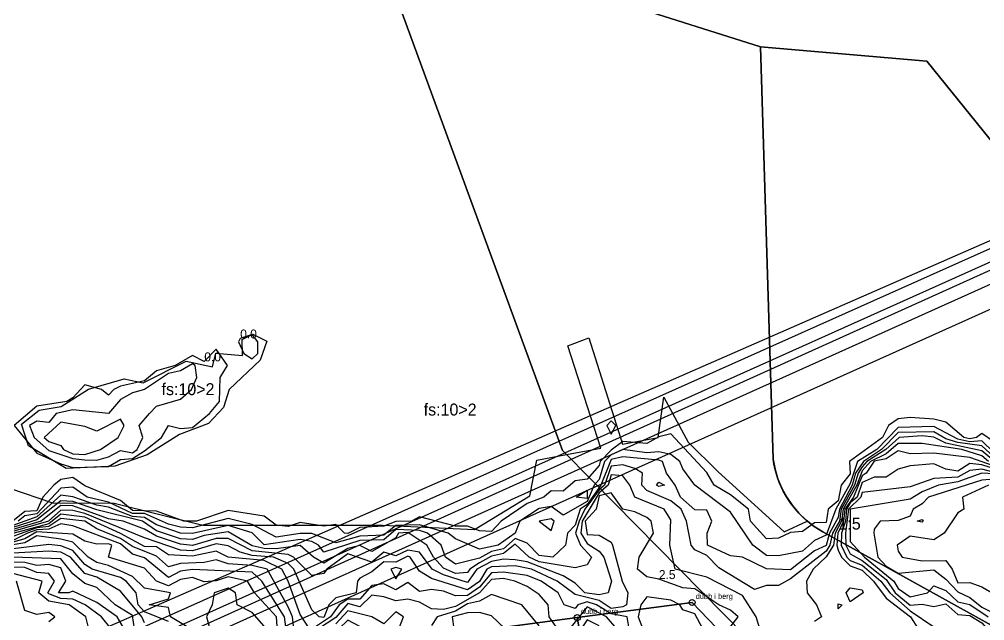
# Model space of a CAD drawing. Header units: metres. Extents: x 304729 to 308942, y 6403920 to 6405836.
# Drawn here: x 305387.1 to 305548.5, y 6404493.4 to 6404593.9 of the extents above; entities that cross this region are included whole.
import ezdxf

# ---------------------------------------------------------------- set-up
doc = ezdxf.new("R2010")
doc.units = ezdxf.units.M
for name, color, linetype in [('FASTIGHETSGRANSER', 7, 'Continuous'), ('GRANSPUNKTER', 1, 'Continuous'), ('HOJDKURVOR_GRUND', 4, 'Continuous'), ('HOJDKURVOR_STOD', 6, 'Continuous'), ('HOJDKURVOR_TEXT', 2, 'Continuous'), ('LILLEBY_4_8', 5, 'Continuous'), ('TOMTBETECKNINGAR', 3, 'Continuous'), ('TOMTER_1945', 1, 'Continuous')]:
    doc.layers.add(name, color=color, linetype=linetype)

msp = doc.modelspace()

# ---------------------------------------------------------------- linework, layer by layer
at = {"layer": 'FASTIGHETSGRANSER'}
for points in [[(305194.17, 6404796.311), (305248.461, 6404753.573), (305425.875, 6404616.253), (305445.572, 6404610.011), (305510.987, 6404589.282), (305538.828, 6404586.862), (305574.392, 6404542.914), (305622.258, 6404525.46), (305693.017, 6404463.466), (305695.515, 6404461.196), (305692.317, 6404450.639), (305682.784, 6404419.603), (305707.41, 6404408.206), (305733.318, 6404395.966)], [(305445.574, 6404610.012), (305510.987, 6404589.283), (305538.828, 6404586.862), (305574.391, 6404542.915), (305601.008, 6404533.208), (305603.235, 6404542.736), (305607.611, 6404544.687), (305592.847, 6404559.923), (305593.711, 6404569.75), (305598.666, 6404575.105), (305604.5, 6404629.316)], [(305385.438, 6404515.505), (305392.62, 6404513.041), (305402.913, 6404513.015), (305417.761, 6404509.355), (305447.782, 6404509.31), (305463.191, 6404508.627), (305472.447, 6404514.221), (305473.569, 6404520.177), (305478.575, 6404521.116), (305484.31, 6404522.193), (305478.767, 6404539.315), (305482.264, 6404540.633), (305487.947, 6404522.876), (305493.896, 6404523.993), (305494.842, 6404530.744), (305498.928, 6404523.195), (305503.867, 6404518.31), (305514.964, 6404508.241), (305518.787, 6404510.015), (305518.769, 6404510.03), (305518.171, 6404510.566), (305517.601, 6404511.129), (305517.058, 6404511.721), (305516.545, 6404512.337), (305516.062, 6404512.977), (305515.611, 6404513.641), (305515.192, 6404514.325), (305514.807, 6404515.029), (305514.456, 6404515.75), (305514.14, 6404516.488), (305513.861, 6404517.24), (305513.619, 6404518.004), (305513.414, 6404518.78), (305513.247, 6404519.564), (305513.118, 6404520.356), (305510.987, 6404589.283), (305445.574, 6404610.012)]]:
    msp.add_lwpolyline(points, dxfattribs=at)
for points in [[(305510.987, 6404589.282), (305445.572, 6404610.011), (305477.883, 6404521.822), (305482.852, 6404516.777), (305545.142, 6404453.551), (305584.749, 6404440.736), (305585.188, 6404442.458), (305592.017, 6404469.243), (305568.066, 6404482.343), (305521.396, 6404508.195), (305519.965, 6404509.1), (305518.634, 6404510.147), (305517.417, 6404511.324), (305516.326, 6404512.619), (305515.373, 6404514.018), (305514.569, 6404515.508), (305513.92, 6404517.072), (305513.434, 6404518.694), (305513.117, 6404520.357), (305510.987, 6404589.282)], [(305388.616, 6404522.607), (305387.434, 6404526.24), (305390.368, 6404528.553), (305394.064, 6404529.16), (305398.632, 6404532.061), (305404.601, 6404533.761), (305407.765, 6404533.13), (305414.984, 6404536.725), (305419.357, 6404535.772), (305419.91, 6404538.073), (305424.409, 6404537.685), (305424.318, 6404540.355), (305426.126, 6404541.254), (305428.456, 6404540.071), (305427.335, 6404536.928), (305422.149, 6404532.004), (305421.223, 6404529.01), (305418.699, 6404526.34), (305413.841, 6404524.512), (305408.459, 6404521.066), (305403.037, 6404519.203), (305394.925, 6404518.789), (305388.616, 6404522.607)]]:
    msp.add_lwpolyline(points, close=True, dxfattribs=at)
at = {"layer": 'GRANSPUNKTER'}
for centre in [(305499.56, 6404496.41, 2.89), (305480.36, 6404493.89, 3.32)]:
    msp.add_circle(centre, 0.5, dxfattribs=at)
at = {"layer": 'HOJDKURVOR_GRUND'}
for points in [[(305150, 6404377.12, 0.5), (305604.11, 6404580, 0.5)], [(305150, 6404374.18, 1), (305608.92, 6404580, 1)], [(305150, 6404371.71, 1.5), (305611.57, 6404580, 1.5)], [(305150, 6404370.1, 2), (305617.14, 6404580, 2)], [(305392, 6404521.8, 0.5), (305396, 6404520.45, 0.5), (305398, 6404520.24, 0.5), (305400, 6404520.19, 0.5), (305402, 6404520.77, 0.5), (305404, 6404521.82, 0.5), (305406, 6404521.44, 0.5), (305406.77, 6404522, 0.5), (305407.7, 6404524, 0.5), (305407.08, 6404526, 0.5), (305408.83, 6404528, 0.5), (305410, 6404529.23, 0.5), (305414, 6404530.4, 0.5), (305415.85, 6404532, 0.5), (305416.75, 6404534, 0.5), (305416.48, 6404536, 0.5), (305416, 6404536.31, 0.5), (305414, 6404535.13, 0.5), (305412, 6404534.69, 0.5), (305408, 6404532.03, 0.5), (305406, 6404531.44, 0.5), (305404, 6404530.31, 0.5), (305402, 6404528, 0.5), (305396, 6404528.63, 0.5), (305393.23, 6404528, 0.5), (305392, 6404526.48, 0.5), (305390, 6404526.72, 0.5), (305388.76, 6404526, 0.5), (305389.55, 6404524, 0.5), (305392, 6404521.8, 0.5)], [(305550, 6404521.5, 0.5), (305548, 6404523.45, 0.5), (305546, 6404523.28, 0.5), (305544, 6404523.7, 0.5), (305540, 6404525.84, 0.5), (305534, 6404525.66, 0.5), (305530.45, 6404522, 0.5), (305527.2, 6404520, 0.5), (305526, 6404516.3, 0.5), (305523.58, 6404512, 0.5), (305522, 6404507.66, 0.5), (305520, 6404506.76, 0.5), (305518, 6404505, 0.5), (305514, 6404504.19, 0.5), (305512, 6404504.29, 0.5), (305509.72, 6404506, 0.5), (305506, 6404511.52, 0.5), (305500, 6404516, 0.5), (305498, 6404518.75, 0.5), (305497.52, 6404520, 0.5), (305496, 6404521.16, 0.5), (305494, 6404521.59, 0.5), (305492, 6404521.41, 0.5), (305488, 6404521.98, 0.5), (305486, 6404521.08, 0.5), (305484.93, 6404520, 0.5), (305484, 6404516.95, 0.5), (305483.19, 6404516, 0.5), (305482, 6404513.28, 0.5), (305478, 6404511.03, 0.5), (305476, 6404512.43, 0.5), (305474, 6404512.13, 0.5), (305470.77, 6404510, 0.5), (305470, 6404508, 0.5), (305467.12, 6404506, 0.5), (305464, 6404505.33, 0.5), (305460, 6404507.06, 0.5), (305458.77, 6404508, 0.5), (305454, 6404509.4, 0.5), (305450, 6404509.28, 0.5), (305448, 6404507.67, 0.5), (305444, 6404507.51, 0.5), (305440, 6404506.39, 0.5), (305436, 6404507.95, 0.5), (305434, 6404507.94, 0.5), (305430, 6404507.3, 0.5), (305426, 6404509.42, 0.5), (305422, 6404510.44, 0.5), (305416, 6404508.91, 0.5), (305414, 6404509.02, 0.5), (305412, 6404509.49, 0.5), (305408, 6404511.26, 0.5), (305406, 6404511.28, 0.5), (305402, 6404513.19, 0.5), (305398.43, 6404514, 0.5), (305396, 6404515.7, 0.5), (305394, 6404515.54, 0.5), (305390, 6404511.22, 0.5), (305388, 6404510.92, 0.5), (305386.9, 6404510, 0.5)], [(305396, 6404521.27, 1), (305398, 6404521.16, 1), (305400.63, 6404522, 1), (305403.6, 6404524, 1), (305404.59, 6404526, 1), (305404, 6404527.04, 1), (305400, 6404525.03, 1), (305398, 6404525.82, 1), (305394, 6404526.57, 1), (305391.22, 6404524, 1), (305392, 6404523.3, 1), (305394, 6404522.62, 1), (305394.46, 6404522, 1), (305396, 6404521.27, 1)], [(305550, 6404520.78, 1), (305548, 6404522.59, 1), (305544, 6404523.17, 1), (305542, 6404523.78, 1), (305540, 6404524.93, 1), (305534, 6404524.82, 1), (305531.2, 6404522, 1), (305528.21, 6404520, 1), (305526.88, 6404518, 1), (305526.31, 6404516, 1), (305524.2, 6404512, 1), (305524, 6404510.6, 1), (305522.55, 6404508, 1), (305522, 6404505.96, 1), (305520, 6404505.05, 1), (305516, 6404501.88, 1), (305512, 6404502.04, 1), (305508, 6404504, 1), (305506, 6404504.21, 1), (305502.12, 6404506, 1), (305502.09, 6404508, 1), (305502.85, 6404510, 1), (305502, 6404511.83, 1), (305500, 6404511.89, 1), (305497.6, 6404514, 1), (305496.7, 6404516, 1), (305495.29, 6404518, 1), (305494.62, 6404520, 1), (305494, 6404520.22, 1), (305488, 6404520.74, 1), (305486, 6404520.31, 1), (305484.29, 6404516, 1), (305482, 6404512.76, 1), (305480.83, 6404512, 1), (305480, 6404509.33, 1), (305478.7, 6404508, 1), (305478.4, 6404506, 1), (305476.25, 6404504, 1), (305474, 6404504.28, 1), (305472, 6404506.35, 1), (305470, 6404507.08, 1), (305468, 6404505.4, 1), (305466, 6404504.93, 1), (305464, 6404503.82, 1), (305460, 6404502.8, 1), (305458.32, 6404504, 1), (305457.62, 6404506, 1), (305455.3, 6404508, 1), (305454, 6404508.45, 1), (305450, 6404508.63, 1), (305448, 6404506.87, 1), (305444, 6404506.75, 1), (305438, 6404504.81, 1), (305437.1, 6404506, 1), (305436, 6404506.61, 1), (305434, 6404506.96, 1), (305428, 6404506.05, 1), (305426, 6404508.03, 1), (305422, 6404509.28, 1), (305416, 6404507.92, 1), (305414, 6404508, 1), (305410, 6404509.4, 1), (305408, 6404510.6, 1), (305406, 6404510.78, 1), (305402, 6404512.34, 1), (305400, 6404512.69, 1), (305396, 6404514.07, 1), (305394, 6404514.32, 1), (305390, 6404510.72, 1), (305386, 6404509.3, 1)], [(305550, 6404520.06, 1.5), (305548, 6404521.74, 1.5), (305542, 6404523.05, 1.5), (305540, 6404524.02, 1.5), (305538, 6404524.27, 1.5), (305534.2, 6404524, 1.5), (305531.95, 6404522, 1.5), (305528.78, 6404520, 1.5), (305528, 6404519.09, 1.5), (305527.3, 6404518, 1.5), (305526.7, 6404516, 1.5), (305524.5, 6404512, 1.5), (305524.23, 6404510, 1.5), (305523.01, 6404508, 1.5), (305522.6, 6404506, 1.5), (305522, 6404505, 1.5), (305516, 6404500.34, 1.5), (305514, 6404499.24, 1.5), (305512, 6404499.23, 1.5), (305510, 6404498.56, 1.5), (305504, 6404502.23, 1.5), (305502, 6404504.25, 1.5), (305500, 6404505.23, 1.5), (305499.4, 6404506, 1.5), (305498.61, 6404510, 1.5), (305497.74, 6404512, 1.5), (305496, 6404513.4, 1.5), (305492, 6404515.11, 1.5), (305491.17, 6404516, 1.5), (305491.27, 6404518, 1.5), (305490, 6404518.81, 1.5), (305488, 6404519.39, 1.5), (305486, 6404519.19, 1.5), (305484.9, 6404516, 1.5), (305484, 6404515.24, 1.5), (305481.64, 6404512, 1.5), (305480.7, 6404510, 1.5), (305480.07, 6404508, 1.5), (305480.91, 6404506, 1.5), (305482.75, 6404504, 1.5), (305482, 6404502.7, 1.5), (305480, 6404502.18, 1.5), (305474, 6404503.23, 1.5), (305472.33, 6404504, 1.5), (305470, 6404506.17, 1.5), (305468, 6404504.57, 1.5), (305466, 6404504.14, 1.5), (305464, 6404503.05, 1.5), (305462.4, 6404502, 1.5), (305462, 6404501.4, 1.5), (305460, 6404501.27, 1.5), (305458, 6404502.16, 1.5), (305456.3, 6404504, 1.5), (305455.2, 6404506, 1.5), (305452, 6404508.08, 1.5), (305450.44, 6404508, 1.5), (305450, 6404507.2, 1.5), (305446, 6404504.92, 1.5), (305444, 6404505.96, 1.5), (305442, 6404505.43, 1.5), (305438, 6404502.99, 1.5), (305436.24, 6404504, 1.5), (305434, 6404505.94, 1.5), (305430, 6404505.38, 1.5), (305428, 6404505.44, 1.5), (305426, 6404505.86, 1.5), (305422, 6404508.23, 1.5), (305418, 6404507.63, 1.5), (305416, 6404506.93, 1.5), (305414, 6404507.07, 1.5), (305410, 6404508.4, 1.5), (305407.69, 6404510, 1.5), (305400, 6404511.88, 1.5), (305396, 6404513.29, 1.5), (305394, 6404513.4, 1.5), (305390, 6404510.21, 1.5), (305386, 6404508.96, 1.5)], [(305549.09, 6404520, 2), (305548, 6404520.91, 2), (305544.65, 6404522, 2), (305538, 6404523, 2), (305534, 6404522.96, 2), (305532, 6404521.24, 2), (305529.36, 6404520, 2), (305528, 6404518.42, 2), (305527.08, 6404516, 2), (305524.79, 6404512, 2), (305524.55, 6404510, 2), (305523.47, 6404508, 2), (305523.19, 6404506, 2), (305522, 6404504.04, 2), (305519.79, 6404502, 2), (305518.71, 6404500, 2), (305518.82, 6404498, 2), (305520.34, 6404496, 2), (305521.2, 6404494, 2), (305520, 6404493.25, 2)], [(305552, 6404518.12, 3), (305548, 6404519.39, 3), (305546, 6404519.63, 3), (305544, 6404518.38, 3), (305542, 6404518.67, 3), (305540, 6404519.56, 3), (305536, 6404519.27, 3), (305534, 6404518.7, 3), (305532, 6404517.35, 3), (305530, 6404517.33, 3), (305528, 6404516.45, 3), (305527.14, 6404514, 3), (305526, 6404513.05, 3), (305525.39, 6404512, 3), (305525.19, 6404510, 3), (305524.54, 6404508, 3), (305524.48, 6404506, 3), (305525.41, 6404504, 3), (305526, 6404503.41, 3), (305528, 6404502.67, 3), (305531.14, 6404500, 3), (305532.61, 6404498, 3), (305536, 6404495, 3), (305540, 6404492.32, 3)], [(305510.87, 6404492, 2), (305510.25, 6404494, 2), (305508, 6404497.57, 2), (305502, 6404500.67, 2), (305496.75, 6404502, 2), (305495.83, 6404506, 2), (305496, 6404510.21, 2), (305494.87, 6404512, 2), (305490, 6404514, 2), (305489.14, 6404516, 2), (305488, 6404517.6, 2), (305486, 6404517.74, 2), (305485.5, 6404516, 2), (305484, 6404514.73, 2), (305481.18, 6404510, 2), (305480.97, 6404508, 2), (305482, 6404506.27, 2), (305484, 6404504.98, 2), (305484.81, 6404504, 2), (305486.07, 6404500, 2), (305485.5, 6404498, 2), (305484, 6404497.71, 2), (305481.6, 6404498, 2), (305480, 6404499.66, 2), (305478, 6404500.87, 2), (305472, 6404503.22, 2), (305470, 6404503.52, 2), (305468, 6404503.65, 2), (305466, 6404503.27, 2), (305463.58, 6404502, 2), (305462, 6404499.75, 2), (305458, 6404501.01, 2), (305456.12, 6404502, 2), (305454, 6404504.84, 2), (305452, 6404505.16, 2), (305450, 6404504.19, 2), (305448, 6404504.8, 2), (305446, 6404503.13, 2), (305442, 6404504.56, 2), (305438.47, 6404502, 2), (305438, 6404501.24, 2), (305436, 6404500.9, 2), (305432.91, 6404504, 2), (305432, 6404504.43, 2), (305426, 6404505.07, 2), (305422, 6404507.09, 2), (305420, 6404507.09, 2), (305416, 6404505.95, 2), (305414, 6404506.13, 2), (305410, 6404507.5, 2), (305408, 6404508.64, 2), (305404.41, 6404510, 2), (305402, 6404510.38, 2), (305396, 6404512.55, 2), (305394, 6404512.6, 2), (305390.72, 6404510, 2), (305386, 6404508.62, 2)], [(305552, 6404517.63, 3.5), (305548, 6404518.71, 3.5), (305546, 6404518.47, 3.5), (305544, 6404517.34, 3.5), (305540, 6404517.13, 3.5), (305536, 6404515.75, 3.5), (305528, 6404514.8, 3.5), (305527.75, 6404514, 3.5), (305525.69, 6404512, 3.5), (305525.19, 6404508, 3.5), (305525.29, 6404506, 3.5), (305526, 6404504.56, 3.5), (305528, 6404503.41, 3.5), (305532, 6404500.26, 3.5), (305533.51, 6404498, 3.5), (305536, 6404495.94, 3.5), (305538, 6404496.15, 3.5), (305540, 6404495.73, 3.5), (305542, 6404496.19, 3.5), (305544, 6404494.42, 3.5), (305546, 6404494.25, 3.5), (305548, 6404493.03, 3.5), (305550.62, 6404490, 3.5)], [(305550, 6404517.91, 4), (305548, 6404518.03, 4), (305544, 6404516.6, 4), (305540.75, 6404516, 4), (305538, 6404514.91, 4), (305536, 6404513.7, 4), (305526, 6404512.02, 4), (305526, 6404506.63, 4), (305528.4, 6404504, 4), (305533.27, 6404500, 4), (305534, 6404498.77, 4), (305536, 6404497.36, 4), (305538.93, 6404498, 4), (305540, 6404499.2, 4), (305542, 6404498.39, 4), (305544, 6404496.53, 4), (305546, 6404496.05, 4), (305549.04, 6404494, 4)], [(305494, 6404515.82, 1), (305493.59, 6404516, 1), (305494, 6404516.5, 1), (305494.92, 6404516, 1), (305494, 6404515.82, 1)], [(305550, 6404517.04, 4.5), (305548, 6404516.87, 4.5), (305539.07, 6404514, 4.5), (305538, 6404512.89, 4.5), (305536.5, 6404512, 4.5), (305536, 6404510.86, 4.5), (305534, 6404510.12, 4.5), (305531, 6404510, 4.5), (305530, 6404508.67, 4.5), (305529.93, 6404508, 4.5), (305530.61, 6404504, 4.5), (305532, 6404502.47, 4.5), (305534, 6404501.3, 4.5), (305540, 6404501.86, 4.5), (305542, 6404500.31, 4.5), (305544, 6404498.18, 4.5), (305546, 6404497.27, 4.5), (305548, 6404495.63, 4.5), (305550, 6404494.63, 4.5)], [(305435.56, 6404492, 3), (305434, 6404494.38, 3), (305432, 6404500, 3), (305430.94, 6404502, 3), (305428, 6404503.44, 3), (305422, 6404504, 3), (305420, 6404504.97, 3), (305416, 6404504.13, 3), (305412, 6404504.37, 3), (305410, 6404505.72, 3), (305408, 6404505.76, 3), (305404, 6404507.95, 3), (305398, 6404510.65, 3), (305394, 6404511.15, 3), (305392, 6404509.56, 3), (305386, 6404507.92, 3)], [(305432, 6404489.49, 4), (305431.42, 6404494, 4), (305427.61, 6404500, 4), (305426, 6404501.48, 4), (305416, 6404501.9, 4), (305414, 6404501.62, 4), (305412, 6404500.56, 4), (305408, 6404503.9, 4), (305406, 6404504.49, 4), (305404, 6404506.21, 4), (305396, 6404509.22, 4), (305394, 6404509.57, 4), (305392, 6404508.65, 4), (305390, 6404508.55, 4), (305388.46, 6404508, 4), (305376, 6404501.77, 4)], [(305432.96, 6404492, 3.5), (305432.77, 6404494, 3.5), (305432, 6404495.71, 3.5), (305428.53, 6404502, 3.5), (305426, 6404502.62, 3.5), (305422, 6404502.89, 3.5), (305420, 6404503.53, 3.5), (305418, 6404503.12, 3.5), (305414, 6404502.94, 3.5), (305412, 6404502.38, 3.5), (305410, 6404504.18, 3.5), (305406, 6404505.77, 3.5), (305404, 6404507.08, 3.5), (305400, 6404508.74, 3.5), (305398, 6404510, 3.5), (305394, 6404510.47, 3.5), (305392, 6404509.11, 3.5), (305390, 6404508.87, 3.5), (305386, 6404507.45, 3.5)], [(305476, 6404508.46, 1), (305476.49, 6404510, 1), (305476, 6404510.41, 1), (305474, 6404510, 1), (305476, 6404508.46, 1)], [(305538, 6404509.81, 4.5), (305537.2, 6404510, 4.5), (305538, 6404510.29, 4.5), (305538.2, 6404510, 4.5), (305538, 6404509.81, 4.5)], [(305430.34, 6404490, 4.5), (305430.05, 6404494, 4.5), (305426.38, 6404498, 4.5), (305425.24, 6404500, 4.5), (305422, 6404500.71, 4.5), (305420, 6404500.04, 4.5), (305418, 6404499.87, 4.5), (305416, 6404500.6, 4.5), (305414, 6404500.27, 4.5), (305412, 6404499.21, 4.5), (305410, 6404500, 4.5), (305408, 6404502.17, 4.5), (305402, 6404504, 4.5), (305402.51, 6404506, 4.5), (305402, 6404506.23, 4.5), (305400, 6404506.14, 4.5), (305398, 6404506.64, 4.5), (305396, 6404507.84, 4.5), (305390, 6404508.23, 4.5), (305388, 6404507.03, 4.5), (305386, 6404506.51, 4.5)], [(305412, 6404493.22, 5.5), (305408, 6404494.83, 5.5), (305406.95, 6404496, 5.5), (305406.63, 6404498, 5.5), (305404.94, 6404500, 5.5), (305404, 6404500.58, 5.5), (305399.23, 6404502, 5.5), (305398, 6404502.77, 5.5), (305396, 6404505.11, 5.5), (305394, 6404505.86, 5.5), (305392, 6404506.12, 5.5), (305386, 6404505.37, 5.5)], [(305408, 6404493, 6), (305407.56, 6404494, 6), (305404, 6404498.33, 6), (305400, 6404500.66, 6), (305398, 6404501.27, 6), (305395.64, 6404504, 6), (305394, 6404504.84, 6), (305392, 6404505, 6), (305386, 6404504.68, 6)], [(305406.34, 6404492, 6.5), (305406, 6404494.22, 6.5), (305403.09, 6404496, 6.5), (305400, 6404498.94, 6.5), (305398, 6404499.6, 6.5), (305396, 6404501.22, 6.5), (305394, 6404503.73, 6.5), (305386, 6404504, 6.5)], [(305404.61, 6404492, 7), (305403.41, 6404494, 7), (305400, 6404496.42, 7), (305396, 6404498.33, 7), (305395.33, 6404498, 7), (305393.63, 6404498, 7), (305394.86, 6404500, 7), (305394, 6404502.21, 7), (305392, 6404502.75, 7), (305390, 6404502.62, 7), (305388, 6404503.1, 7), (305386, 6404503.15, 7)], [(305489.05, 6404492, 3), (305488.71, 6404494, 3), (305486, 6404494.51, 3), (305483.58, 6404496, 3), (305482, 6404496.54, 3), (305480.48, 6404496, 3), (305480, 6404495.42, 3), (305478.14, 6404496, 3), (305477.18, 6404498, 3), (305474.3, 6404500, 3), (305472, 6404500.94, 3), (305468, 6404501.49, 3), (305466, 6404501.36, 3), (305464, 6404498.96, 3), (305462, 6404497.59, 3), (305460, 6404497.51, 3), (305458, 6404498.32, 3), (305456, 6404498.6, 3), (305454, 6404498.27, 3), (305452, 6404499.75, 3), (305450, 6404498.5, 3), (305448, 6404499.55, 3), (305446, 6404499.24, 3), (305444, 6404496.99, 3), (305442, 6404496.94, 3), (305440.57, 6404496, 3), (305439.11, 6404494, 3), (305436.09, 6404492, 3)], [(305450, 6404500.38, 3), (305451.04, 6404502, 3), (305450, 6404502.24, 3), (305449.16, 6404502, 3), (305450, 6404500.38, 3)], [(305398.67, 6404492, 8), (305398.17, 6404494, 8), (305395.4, 6404496, 8), (305392, 6404496.62, 8), (305390.33, 6404498, 8), (305390.86, 6404500, 8), (305386, 6404501.28, 8)], [(305392, 6404493.23, 8.5), (305393, 6404494, 8.5), (305392, 6404494.75, 8.5), (305390, 6404494.39, 8.5), (305388, 6404495.09, 8.5), (305386.58, 6404500, 8.5)], [(305487, 6404492, 3.5), (305485.22, 6404494, 3.5), (305482, 6404495.67, 3.5), (305478, 6404490.69, 3.5), (305475.66, 6404494, 3.5), (305475.48, 6404496, 3.5), (305474, 6404497.74, 3.5), (305472, 6404499.08, 3.5), (305469.9, 6404500, 3.5), (305468, 6404500.43, 3.5), (305466, 6404500.24, 3.5), (305464, 6404498, 3.5), (305460, 6404495.75, 3.5), (305458, 6404495.25, 3.5), (305456, 6404495.37, 3.5), (305454, 6404496.48, 3.5), (305452, 6404496.97, 3.5), (305450, 6404496.68, 3.5), (305448, 6404497.38, 3.5), (305446, 6404497.66, 3.5), (305444, 6404495.71, 3.5), (305442, 6404496.22, 3.5), (305440, 6404493.89, 3.5), (305434, 6404489.99, 3.5)], [(305526, 6404496.53, 2), (305525.31, 6404498, 2), (305526, 6404498.88, 2), (305528, 6404498.5, 2), (305528.17, 6404498, 2), (305526, 6404496.53, 2)], [(305474, 6404492.53, 4), (305471.11, 6404496, 4), (305466, 6404497.76, 4), (305464, 6404496.63, 4), (305462, 6404496.16, 4), (305460, 6404494.97, 4), (305456.91, 6404494, 4), (305456, 6404492.57, 4)], [(305492, 6404490.21, 3), (305494, 6404490, 3), (305496, 6404491.78, 3), (305498, 6404492.29, 3), (305500, 6404491.29, 3), (305501.38, 6404492, 3), (305500, 6404494.53, 3), (305498, 6404495.2, 3), (305497.53, 6404496, 3), (305496, 6404496.79, 3), (305492, 6404497.33, 3), (305491, 6404496, 3), (305490.53, 6404494, 3), (305492, 6404490.21, 3)], [(305450.55, 6404492, 4), (305451.31, 6404494, 4), (305450, 6404494.86, 4), (305448, 6404492.86, 4), (305446, 6404494, 4), (305442, 6404495.04, 4), (305440, 6404492.84, 4)], [(305524, 6404495.33, 2), (305524, 6404496.17, 2), (305524.67, 6404496, 2), (305524, 6404495.33, 2)], [(305444, 6404492.41, 4.5), (305442, 6404493.43, 4.5), (305440.5, 6404492, 4.5)], [(305468.3, 6404492, 4.5), (305466, 6404494.16, 4.5), (305464, 6404494.71, 4.5), (305462, 6404494.68, 4.5), (305459.45, 6404494, 4.5), (305459.7, 6404492, 4.5)], [(305484, 6404492.52, 4), (305482, 6404493.52, 4), (305481.03, 6404492, 4)]]:
    msp.add_polyline3d(points, dxfattribs=at)
at = {"layer": 'HOJDKURVOR_STOD'}
for points in [[(305150, 6404382.17, 0), (305602.25, 6404580, 0)], [(305150, 6404366, 2.5), (305626.41, 6404580, 2.5)], [(305426, 6404537.11, 0), (305426.93, 6404538, 0), (305426.95, 6404540, 0), (305426, 6404541.19, 0), (305424, 6404540.53, 0), (305423.69, 6404540, 0), (305424.62, 6404538, 0), (305426, 6404537.11, 0)], [(305394, 6404519.6, 0), (305396, 6404518.95, 0), (305402, 6404519.14, 0), (305404, 6404520.3, 0), (305406, 6404520.48, 0), (305408, 6404521.77, 0), (305410.84, 6404524, 0), (305412, 6404526, 0), (305414, 6404525.47, 0), (305416, 6404525.68, 0), (305418.86, 6404528, 0), (305420.56, 6404530, 0), (305420.64, 6404534, 0), (305421.88, 6404536, 0), (305420, 6404538.77, 0), (305418, 6404536.71, 0), (305416, 6404537.69, 0), (305413.11, 6404536, 0), (305410, 6404535.1, 0), (305408, 6404533.48, 0), (305404, 6404532.56, 0), (305402.86, 6404532, 0), (305402, 6404531.05, 0), (305400.8, 6404532, 0), (305398, 6404532.78, 0), (305396, 6404530.59, 0), (305395, 6404530, 0), (305390, 6404529.23, 0), (305386.21, 6404526, 0), (305390, 6404521.35, 0), (305394, 6404519.6, 0)], [(305551.88, 6404522, 0), (305548, 6404524.68, 0), (305547.1, 6404524, 0), (305546, 6404523.78, 0), (305545, 6404524, 0), (305542, 6404526.55, 0), (305540, 6404527.03, 0), (305536, 6404527.33, 0), (305534, 6404527.09, 0), (305532.42, 6404526, 0), (305531.42, 6404524, 0), (305525.88, 6404520, 0), (305526, 6404517.93, 0), (305524.47, 6404516, 0), (305524, 6404513.41, 0), (305522.33, 6404512, 0), (305522, 6404509.78, 0), (305520, 6404509.73, 0), (305518, 6404508.27, 0), (305516, 6404508.12, 0), (305514, 6404507.17, 0), (305512, 6404507.05, 0), (305509.32, 6404510, 0), (305508.97, 6404512, 0), (305506, 6404514.41, 0), (305503.26, 6404516, 0), (305502, 6404518.14, 0), (305496, 6404524.59, 0), (305494, 6404524.08, 0), (305492, 6404523, 0), (305488, 6404523.31, 0), (305486, 6404521.85, 0), (305484.17, 6404520, 0), (305484, 6404519.31, 0), (305482, 6404517.04, 0), (305480, 6404516.75, 0), (305478, 6404515, 0), (305476, 6404515.05, 0), (305474.75, 6404514, 0), (305472, 6404512.97, 0), (305467.65, 6404510, 0), (305466, 6404508.25, 0), (305464, 6404508.38, 0), (305462, 6404509.14, 0), (305460, 6404509.17, 0), (305454, 6404510.73, 0), (305452.62, 6404510, 0), (305450, 6404509.93, 0), (305448, 6404509.18, 0), (305444, 6404508.97, 0), (305442, 6404507.92, 0), (305441.44, 6404508, 0), (305440, 6404509.44, 0), (305438, 6404509.17, 0), (305434, 6404509.77, 0), (305432, 6404509.09, 0), (305430, 6404509.36, 0), (305428, 6404510.81, 0), (305422, 6404511.81, 0), (305416.67, 6404510, 0), (305414.57, 6404510, 0), (305410, 6404511.67, 0), (305406, 6404511.79, 0), (305404, 6404513.43, 0), (305398, 6404515.9, 0), (305396, 6404517.32, 0), (305394, 6404516.98, 0), (305392.85, 6404516, 0), (305391.02, 6404514, 0), (305390, 6404511.73, 0), (305388, 6404511.63, 0), (305386, 6404509.98, 0)], [(305486, 6404524.52, 0), (305486.83, 6404526, 0), (305486, 6404526.77, 0), (305485.29, 6404526, 0), (305486, 6404524.52, 0)], [(305552, 6404518.55, 2.5), (305546, 6404520.65, 2.5), (305540, 6404521.38, 2.5), (305536, 6404521.28, 2.5), (305534, 6404521.76, 2.5), (305532, 6404520.42, 2.5), (305530, 6404520.05, 2.5), (305528.68, 6404518, 2.5), (305528, 6404517.57, 2.5), (305526.52, 6404514, 2.5), (305525.09, 6404512, 2.5), (305524.87, 6404510, 2.5), (305523.93, 6404508, 2.5), (305523.77, 6404506, 2.5), (305524, 6404505.18, 2.5), (305524.52, 6404504, 2.5), (305526, 6404502.52, 2.5), (305528, 6404501.8, 2.5), (305529.91, 6404500, 2.5), (305532, 6404497.11, 2.5), (305536.1, 6404494, 2.5), (305537.35, 6404492, 2.5)], [(305549.13, 6404516, 5), (305544.78, 6404514, 5), (305545, 6404512, 5), (305544, 6404511.4, 5), (305541.69, 6404508, 5), (305540, 6404506.88, 5), (305536, 6404507.51, 5), (305533.85, 6404506, 5), (305534, 6404505, 5), (305534.67, 6404504, 5), (305538, 6404503.4, 5), (305542, 6404503.44, 5), (305543.02, 6404502, 5), (305544, 6404499.7, 5), (305546, 6404499.74, 5), (305548, 6404499.04, 5), (305550, 6404497.83, 5)], [(305505.7, 6404492, 2.5), (305507.26, 6404494, 2.5), (305506, 6404495.14, 2.5), (305504, 6404496, 2.5), (305500, 6404498.67, 2.5), (305498, 6404498.87, 2.5), (305494, 6404500.32, 2.5), (305492, 6404500.69, 2.5), (305490.45, 6404502, 2.5), (305490.7, 6404504, 2.5), (305493.1, 6404508, 2.5), (305492.7, 6404510, 2.5), (305492, 6404510.64, 2.5), (305490, 6404511.57, 2.5), (305488, 6404512, 2.5), (305486, 6404514.71, 2.5), (305484, 6404514.22, 2.5), (305483.49, 6404512, 2.5), (305481.66, 6404510, 2.5), (305482, 6404507.79, 2.5), (305484, 6404507.66, 2.5), (305486, 6404506.5, 2.5), (305486.24, 6404506, 2.5), (305487.86, 6404500, 2.5), (305488.83, 6404498, 2.5), (305488.59, 6404496, 2.5), (305488, 6404495.67, 2.5), (305486, 6404495.4, 2.5), (305484, 6404496.75, 2.5), (305480, 6404497.72, 2.5), (305476.97, 6404500, 2.5), (305472.68, 6404502, 2.5), (305470, 6404502.53, 2.5), (305466, 6404502.38, 2.5), (305465.21, 6404502, 2.5), (305464, 6404499.92, 2.5), (305462, 6404498.52, 2.5), (305456, 6404500.43, 2.5), (305454, 6404501.63, 2.5), (305452.41, 6404504, 2.5), (305452, 6404504.16, 2.5), (305450, 6404503.17, 2.5), (305448, 6404503.23, 2.5), (305446, 6404501.56, 2.5), (305444, 6404500.5, 2.5), (305443.63, 6404500, 2.5), (305443.39, 6404498, 2.5), (305440, 6404497.17, 2.5), (305438.83, 6404496, 2.5), (305438, 6404493.92, 2.5), (305437.2, 6404494, 2.5), (305436, 6404495.2, 2.5), (305432.97, 6404502, 2.5), (305432, 6404502.94, 2.5), (305429.58, 6404504, 2.5), (305426, 6404504.28, 2.5), (305424, 6404504.82, 2.5), (305422, 6404505.89, 2.5), (305420, 6404506.21, 2.5), (305416, 6404505.04, 2.5), (305414, 6404505.16, 2.5), (305408, 6404507.21, 2.5), (305398, 6404511.3, 2.5), (305396, 6404511.81, 2.5), (305394, 6404511.82, 2.5), (305391.95, 6404510, 2.5), (305386, 6404508.28, 2.5)], [(305482, 6404513.81, 0), (305480.2, 6404514, 0), (305482, 6404515.2, 0), (305482, 6404513.81, 0)], [(305415.68, 6404492, 5), (305412.33, 6404494, 5), (305412, 6404495.56, 5), (305408.8, 6404496, 5), (305412, 6404497, 5), (305412.33, 6404498, 5), (305408, 6404498.83, 5), (305406, 6404500.75, 5), (305402, 6404502.57, 5), (305400, 6404503.09, 5), (305398.59, 6404504, 5), (305396, 6404506.47, 5), (305394, 6404506.98, 5), (305390, 6404507.57, 5), (305388, 6404506.38, 5), (305386, 6404506.04, 5)], [(305402.45, 6404492, 7.5), (305400.83, 6404494, 7.5), (305398.05, 6404496, 7.5), (305396, 6404496.95, 7.5), (305394, 6404497.08, 7.5), (305392, 6404497.85, 7.5), (305391.82, 6404498, 7.5), (305392.97, 6404500, 7.5), (305392, 6404501.26, 7.5), (305390, 6404501.45, 7.5), (305388, 6404502.24, 7.5), (305386, 6404502.31, 7.5)], [(305428.39, 6404492, 5), (305426, 6404494.74, 5), (305423.48, 6404496, 5), (305423.2, 6404498, 5), (305422, 6404498.83, 5), (305419.63, 6404498, 5), (305419.33, 6404496, 5), (305418.35, 6404494, 5), (305418.9, 6404492, 5)]]:
    msp.add_polyline3d(points, dxfattribs=at)
at = {"layer": 'LILLEBY_4_8'}
msp.add_lwpolyline([(305682.784, 6404419.603), (305692.317, 6404450.639), (305695.515, 6404461.196), (305693.017, 6404463.466), (305622.258, 6404525.46), (305574.392, 6404542.914), (305538.828, 6404586.862), (305510.987, 6404589.282), (305513.117, 6404520.357), (305513.434, 6404518.694), (305513.92, 6404517.072), (305514.569, 6404515.508), (305515.373, 6404514.018), (305516.326, 6404512.619), (305517.417, 6404511.324), (305518.634, 6404510.147), (305519.965, 6404509.1), (305521.396, 6404508.195), (305568.066, 6404482.343), (305592.017, 6404469.243), (305628.885, 6404449.082), (305682.784, 6404419.603)], close=True, dxfattribs=at)
at = {"layer": 'TOMTER_1945'}
msp.add_lwpolyline([(305584.749, 6404440.736), (305545.142, 6404453.551), (305482.852, 6404516.777), (305477.883, 6404521.822), (305445.572, 6404610.011)], dxfattribs=at)
for points in [[(305452.914, 6404449.944), (305423.494, 6404445.691), (305417.254, 6404481.923), (305424.03, 6404486.452), (305446.213, 6404489.359), (305480.363, 6404493.89), (305499.561, 6404496.407), (305532.891, 6404461.704), (305487.415, 6404455.015), (305452.914, 6404449.944)], [(305487.415, 6404455.015), (305532.891, 6404461.704), (305499.561, 6404496.407), (305480.363, 6404493.89), (305487.415, 6404455.015)], [(305452.914, 6404449.944), (305487.415, 6404455.015), (305480.363, 6404493.89), (305446.213, 6404489.359), (305452.914, 6404449.944)]]:
    msp.add_lwpolyline(points, close=True, dxfattribs=at)

# ---------------------------------------------------------------- texts
at = {"layer": 'GRANSPUNKTER'}
for p in [(305500.16, 6404497.01, 2.89), (305480.96, 6404494.49, 3.32)]:
    msp.add_text('dubb i berg', height=0.9, dxfattribs=at).set_placement(p)
at = {"layer": 'HOJDKURVOR_TEXT'}
for s, p in [('0.0', (305424, 6404540.53)), ('0.0', (305418, 6404536.71)), ('2.5', (305494, 6404500.32, 2.5))]:
    msp.add_text(s, height=1.5, dxfattribs=at).set_placement(p)
at = {"layer": 'TOMTBETECKNINGAR'}
for s, p in [('fs:10>2', (305410.85, 6404531.059)), ('fs:10>2', (305454.68, 6404527.653)), ('1:5', (305524.032, 6404508.592))]:
    msp.add_text(s, height=2, dxfattribs=at).set_placement(p)

doc.saveas('drawing.dxf')
